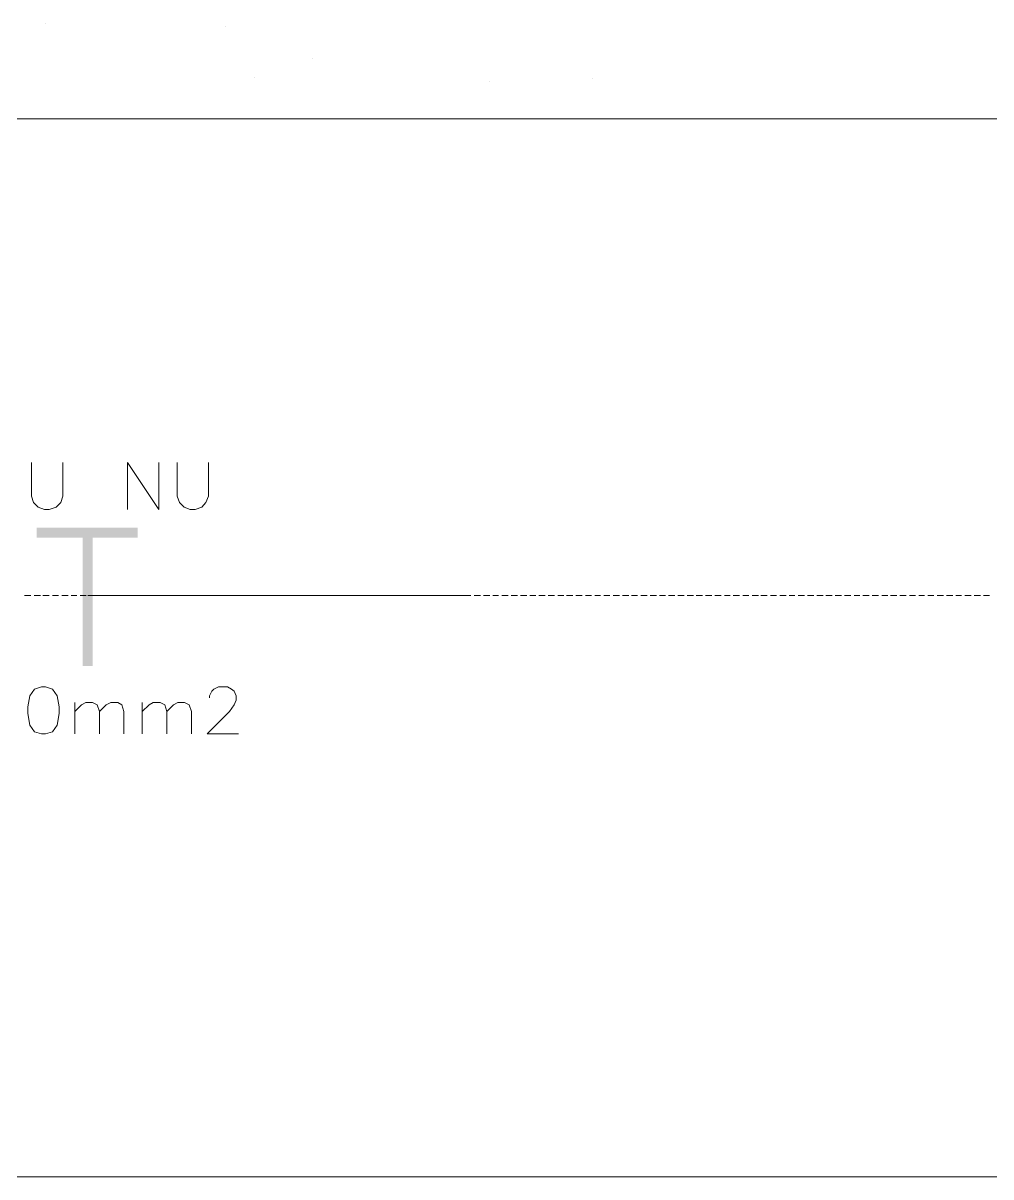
# Model space of a CAD drawing. Header units: inches. Extents: x 5 to 1823, y 18 to 726.
# Drawn here: x 1392.33 to 1431.53, y 408.89 to 455.65 of the extents above; entities that cross this region are included whole.
import ezdxf

# ---------------------------------------------------------------- set-up
doc = ezdxf.new("R2010")
doc.units = ezdxf.units.IN
doc.header["$MEASUREMENT"] = 0
doc.layers.add('PDF_0', color=7, linetype='Continuous')
doc.layers.add('PDF_EL0001', color=1, linetype='Continuous')
doc.layers.add('PDF_Layer 1', color=30, linetype='Continuous', true_color=0xff7f00)
doc.layers.add('PDF_TUB-ELETRICA', color=7, linetype='Continuous', true_color=0x7fbfff)

msp = doc.modelspace()

# ---------------------------------------------------------------- linework, layer by layer
at = {"layer": 'PDF_0', "lineweight": 5}
for points in [[(1392.667, 437.847), (1392.667, 436.472), (1392.752, 436.218), (1392.942, 436.027), (1393.196, 435.942), (1393.387, 435.942), (1393.662, 436.027), (1393.852, 436.218), (1393.937, 436.472), (1393.937, 437.847)], [(1396.562, 435.942), (1396.562, 437.847), (1397.832, 435.942), (1397.832, 437.847)], [(1398.573, 437.847), (1398.573, 436.472), (1398.657, 436.218), (1398.848, 436.027), (1399.102, 435.942), (1399.292, 435.942), (1399.567, 436.027), (1399.737, 436.218), (1399.843, 436.472), (1399.843, 437.847)], [(1392.392, 432.45), (1392.646, 432.45)], [(1392.773, 432.45), (1393.027, 432.45)], [(1393.133, 432.45), (1393.387, 432.45)], [(1393.514, 432.45), (1393.768, 432.45)], [(1393.895, 432.45), (1394.149, 432.45)], [(1394.276, 432.45), (1394.508, 432.45)], [(1394.635, 432.45), (1394.89, 432.45)], [(1394.953, 432.45), (1395.101, 432.45)], [(1395.017, 432.45), (1395.271, 432.45)], [(1395.228, 432.45), (1395.482, 432.45)], [(1395.398, 432.45), (1395.652, 432.45)], [(1395.609, 432.45), (1395.842, 432.45)], [(1395.779, 432.45), (1396.011, 432.45)], [(1395.969, 432.45), (1396.223, 432.45)], [(1396.138, 432.45), (1396.392, 432.45)], [(1396.35, 432.45), (1396.604, 432.45)], [(1396.519, 432.45), (1396.773, 432.45)], [(1396.731, 432.45), (1396.985, 432.45)], [(1396.9, 432.45), (1397.133, 432.45)], [(1397.091, 432.45), (1397.345, 432.45)], [(1397.26, 432.45), (1397.514, 432.45)], [(1397.472, 432.45), (1397.726, 432.45)], [(1397.641, 432.45), (1397.895, 432.45)], [(1397.853, 432.45), (1398.107, 432.45)], [(1398.022, 432.45), (1398.276, 432.45)], [(1398.234, 432.45), (1398.467, 432.45)], [(1398.403, 432.45), (1398.636, 432.45)], [(1398.594, 432.45), (1398.848, 432.45)], [(1398.763, 432.45), (1399.017, 432.45)], [(1398.975, 432.45), (1399.229, 432.45)], [(1399.144, 432.45), (1399.398, 432.45)], [(1399.356, 432.45), (1399.61, 432.45)], [(1399.525, 432.45), (1399.758, 432.45)], [(1399.716, 432.45), (1399.97, 432.45)], [(1399.885, 432.45), (1400.139, 432.45)], [(1400.097, 432.45), (1400.351, 432.45)], [(1400.266, 432.45), (1400.52, 432.45)], [(1400.478, 432.45), (1400.732, 432.45)], [(1400.647, 432.45), (1400.901, 432.45)], [(1400.859, 432.45), (1401.091, 432.45)], [(1401.028, 432.45), (1401.261, 432.45)], [(1401.218, 432.45), (1401.472, 432.45)], [(1401.388, 432.45), (1401.642, 432.45)], [(1401.599, 432.45), (1401.853, 432.45)], [(1401.769, 432.45), (1402.023, 432.45)], [(1401.98, 432.45), (1402.234, 432.45)], [(1402.15, 432.45), (1402.383, 432.45)], [(1402.34, 432.45), (1402.594, 432.45)], [(1402.51, 432.45), (1402.764, 432.45)], [(1402.721, 432.45), (1402.975, 432.45)], [(1402.891, 432.45), (1403.145, 432.45)], [(1403.102, 432.45), (1403.356, 432.45)], [(1403.272, 432.45), (1403.526, 432.45)], [(1403.483, 432.45), (1403.716, 432.45)], [(1403.653, 432.45), (1403.885, 432.45)], [(1403.843, 432.45), (1404.097, 432.45)], [(1404.012, 432.45), (1404.266, 432.45)], [(1404.224, 432.45), (1404.478, 432.45)], [(1404.393, 432.45), (1404.647, 432.45)], [(1404.605, 432.45), (1404.859, 432.45)], [(1404.774, 432.45), (1405.028, 432.45)], [(1404.986, 432.45), (1405.219, 432.45)], [(1405.134, 432.45), (1405.388, 432.45)], [(1405.346, 432.45), (1405.6, 432.45)], [(1405.515, 432.45), (1405.769, 432.45)], [(1405.727, 432.45), (1405.981, 432.45)], [(1405.896, 432.45), (1406.15, 432.45)], [(1406.108, 432.45), (1406.341, 432.45)], [(1406.277, 432.45), (1406.51, 432.45)], [(1406.468, 432.45), (1406.722, 432.45)], [(1406.637, 432.45), (1406.891, 432.45)], [(1406.849, 432.45), (1407.103, 432.45)], [(1407.018, 432.45), (1407.272, 432.45)], [(1407.23, 432.45), (1407.484, 432.45)], [(1407.399, 432.45), (1407.653, 432.45)], [(1407.611, 432.45), (1407.844, 432.45)], [(1407.759, 432.45), (1408.013, 432.45)], [(1407.971, 432.45), (1408.225, 432.45)], [(1408.14, 432.45), (1408.394, 432.45)], [(1408.352, 432.45), (1408.606, 432.45)], [(1408.521, 432.45), (1408.775, 432.45)], [(1408.733, 432.45), (1408.965, 432.45)], [(1408.902, 432.45), (1409.135, 432.45)], [(1409.092, 432.45), (1409.346, 432.45)], [(1409.262, 432.45), (1409.516, 432.45)], [(1409.473, 432.45), (1409.727, 432.45)], [(1409.643, 432.45), (1409.897, 432.45)], [(1409.854, 432.45), (1410.108, 432.45)], [(1410.024, 432.45), (1410.32, 432.45)], [(1410.235, 432.45), (1410.468, 432.45)], [(1410.595, 432.45), (1410.849, 432.45)], [(1410.976, 432.45), (1411.23, 432.45)], [(1411.357, 432.45), (1411.59, 432.45)], [(1411.717, 432.45), (1411.971, 432.45)], [(1412.098, 432.45), (1412.352, 432.45)], [(1412.479, 432.45), (1412.733, 432.45)], [(1412.86, 432.45), (1413.093, 432.45)], [(1413.22, 432.45), (1413.474, 432.45)], [(1413.601, 432.45), (1413.855, 432.45)], [(1413.982, 432.45), (1414.236, 432.45)], [(1414.342, 432.45), (1414.596, 432.45)], [(1414.723, 432.45), (1414.977, 432.45)], [(1415.104, 432.45), (1415.358, 432.45)], [(1415.485, 432.45), (1415.718, 432.45)], [(1415.845, 432.45), (1416.099, 432.45)], [(1416.226, 432.45), (1416.48, 432.45)], [(1416.607, 432.45), (1416.861, 432.45)], [(1416.966, 432.45), (1417.22, 432.45)], [(1417.347, 432.45), (1417.601, 432.45)], [(1417.728, 432.45), (1417.982, 432.45)], [(1418.109, 432.45), (1418.342, 432.45)], [(1418.469, 432.45), (1418.723, 432.45)], [(1418.85, 432.45), (1419.104, 432.45)], [(1419.231, 432.45), (1419.485, 432.45)], [(1419.591, 432.45), (1419.845, 432.45)], [(1419.972, 432.45), (1420.226, 432.45)], [(1420.353, 432.45), (1420.607, 432.45)], [(1420.734, 432.45), (1420.967, 432.45)], [(1421.094, 432.45), (1421.348, 432.45)], [(1421.475, 432.45), (1421.729, 432.45)], [(1421.856, 432.45), (1422.11, 432.45)], [(1422.216, 432.45), (1422.47, 432.45)], [(1422.597, 432.45), (1422.851, 432.45)], [(1422.978, 432.45), (1423.232, 432.45)], [(1423.359, 432.45), (1423.592, 432.45)], [(1423.719, 432.45), (1423.973, 432.45)], [(1424.1, 432.45), (1424.354, 432.45)], [(1424.481, 432.45), (1424.735, 432.45)], [(1424.841, 432.45), (1425.095, 432.45)], [(1425.222, 432.45), (1425.476, 432.45)], [(1425.603, 432.45), (1425.857, 432.45)], [(1425.984, 432.45), (1426.216, 432.45)], [(1426.343, 432.45), (1426.597, 432.45)], [(1426.724, 432.45), (1426.978, 432.45)], [(1427.105, 432.45), (1427.359, 432.45)], [(1427.465, 432.45), (1427.719, 432.45)], [(1427.846, 432.45), (1428.1, 432.45)], [(1428.227, 432.45), (1428.481, 432.45)], [(1428.608, 432.45), (1428.841, 432.45)], [(1428.968, 432.45), (1429.222, 432.45)], [(1429.349, 432.45), (1429.603, 432.45)], [(1429.73, 432.45), (1429.984, 432.45)], [(1430.111, 432.45), (1430.344, 432.45)], [(1430.471, 432.45), (1430.725, 432.45)], [(1430.852, 432.45), (1431.106, 432.45)], [(1431.233, 432.45), (1431.466, 432.45)], [(1399.885, 428.301), (1399.885, 428.386), (1399.97, 428.576), (1400.054, 428.661), (1400.245, 428.746), (1400.605, 428.746), (1400.774, 428.661), (1400.88, 428.576), (1400.964, 428.386), (1400.964, 428.217), (1400.88, 428.026), (1400.689, 427.751), (1399.779, 426.841), (1401.049, 426.841)], [(1394.424, 428.111), (1394.424, 426.841)], [(1394.424, 427.751), (1394.699, 428.026), (1394.868, 428.111), (1395.144, 428.111), (1395.334, 428.026), (1395.419, 427.751), (1395.419, 426.841)], [(1395.419, 427.751), (1395.694, 428.026), (1395.884, 428.111), (1396.16, 428.111), (1396.329, 428.026), (1396.414, 427.751), (1396.414, 426.841)], [(1397.154, 428.111), (1397.154, 426.841)], [(1397.154, 427.751), (1397.43, 428.026), (1397.599, 428.111), (1397.874, 428.111), (1398.065, 428.026), (1398.149, 427.751), (1398.149, 426.841)], [(1398.149, 427.751), (1398.424, 428.026), (1398.594, 428.111), (1398.869, 428.111), (1399.059, 428.026), (1399.144, 427.751), (1399.144, 426.841)]]:
    msp.add_lwpolyline(points, dxfattribs=at)
msp.add_lwpolyline([(1393.069, 428.746), (1392.794, 428.661), (1392.603, 428.386), (1392.519, 427.941), (1392.519, 427.666), (1392.603, 427.201), (1392.794, 426.925), (1393.069, 426.841), (1393.238, 426.841), (1393.514, 426.925), (1393.704, 427.201), (1393.789, 427.666), (1393.789, 427.941), (1393.704, 428.386), (1393.514, 428.661), (1393.238, 428.746)], close=True, dxfattribs=at)
at = {"layer": 'PDF_0', "transparency": 33554559}
for points in [[(1396.964, 435.202), (1396.964, 434.799), (1392.879, 435.202)], [(1396.964, 434.799), (1392.879, 435.202), (1392.879, 434.799)], [(1394.741, 435.202), (1395.144, 435.202), (1394.741, 429.592)], [(1395.144, 435.202), (1394.741, 429.592), (1395.144, 429.592)]]:
    msp.add_solid(points, dxfattribs=at)
at = {"layer": 'PDF_EL0001', "lineweight": 5}
msp.add_lwpolyline([(1488.595, 451.775), (1322.965, 451.775)], dxfattribs=at)
at = {"layer": 'PDF_Layer 1', "color": 7, "lineweight": 5}
msp.add_lwpolyline([(1006.86, 408.891), (1638.773, 408.891)], dxfattribs=at)
at = {"layer": 'PDF_TUB-ELETRICA', "lineweight": 5}
for points in [[(1393.217, 455.649), (1393.217, 455.649)], [(1400.52, 455.522), (1400.52, 455.522)], [(1404.055, 454.231), (1404.055, 454.231)], [(1401.705, 453.426), (1401.705, 453.426)], [(1411.209, 453.278), (1411.209, 453.278)], [(1415.379, 453.384), (1415.379, 453.384)]]:
    msp.add_lwpolyline(points, dxfattribs=at)

doc.saveas('drawing.dxf')
